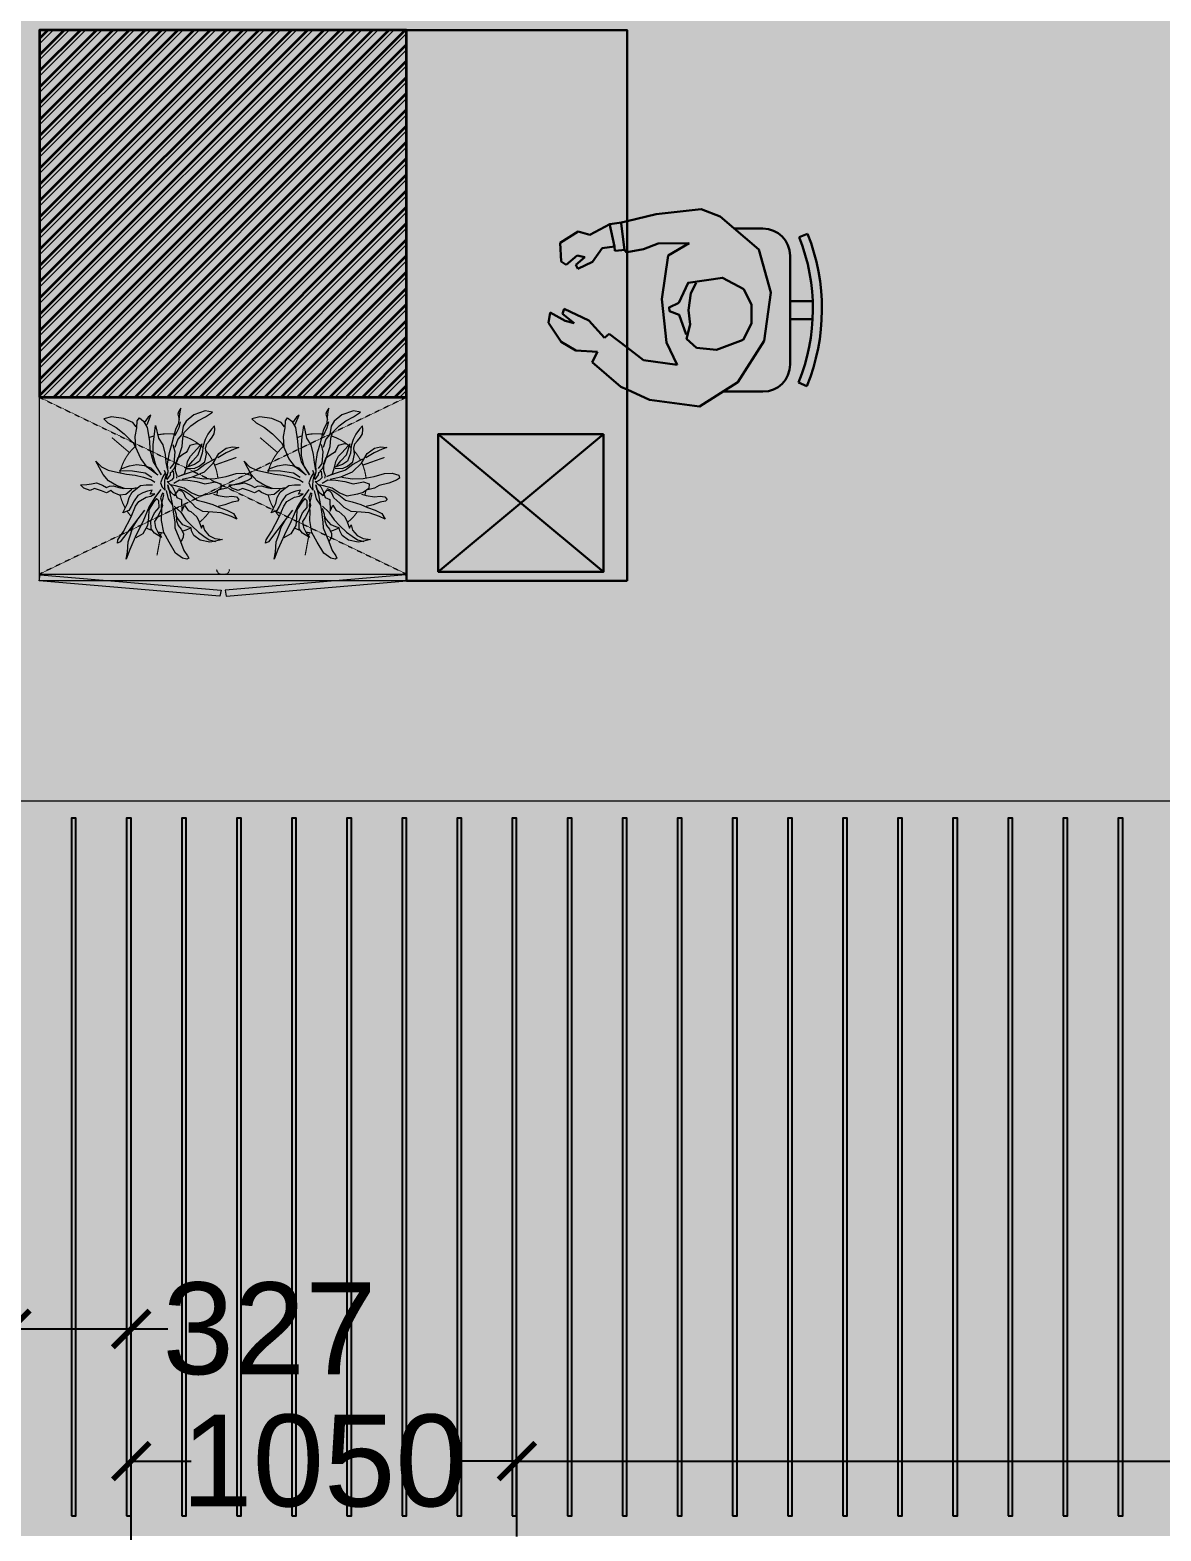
# Model space of a CAD drawing. Header units: millimetres. Extents: x 263321 to 4958806, y 33647 to 987811.
# Drawn here: x 2351726 to 2354805, y 487296 to 491383 of the extents above; entities that cross this region are included whole.
import ezdxf

# ---------------------------------------------------------------- set-up
doc = ezdxf.new("R2010")
doc.units = ezdxf.units.MM
doc.header["$PDMODE"] = 3
doc.linetypes.add('HIDDEN', pattern=[0.375, 0.25, -0.125])
for name, color, linetype, lineweight in [('A-FURN-MODULAR', 6, 'Continuous', 18), ('A-FURN-TABLE-GROMMET', 7, 'Continuous', 9), ('A-INDOOR PLANTS', 84, 'Continuous', 5), ('A-PLAN-COLUMN', 3, 'Continuous', 0), ('A-PLAN-RCC-HATCH', 8, 'Continuous', 13), ('AI-FURN', 7, 'Continuous', 20), ('Base 7th & 9th', 250, 'Continuous', 35), ('FURNITURE', 30, 'Continuous', 5)]:
    doc.layers.add(name, color=color, linetype=linetype, lineweight=lineweight)
for name, color, linetype in [('CEILING TOA', 7, 'Continuous'), ('FLOORING TOA', 7, 'Continuous'), ('PARTITION DIM.', 250, 'Continuous')]:
    doc.layers.add(name, color=color, linetype=linetype)
doc.styles.get("Standard").update_dxf_attribs({"font": 'arial.ttf'})
doc.styles.add('TEXT @ 150', font='arial.ttf', dxfattribs={"height": 225})
doc.dimstyles.new('DIM @ 150', dxfattribs={"dimtxt": 225, "dimasz": 100, "dimexe": 1, "dimexo": 0, "dimgap": 0.5, "dimtad": 0, "dimdec": 0, "dimzin": 0, "dimdsep": 46, "dimtxsty": 'TEXT @ 150', "dimblk": 'ARCHTICK', "dimcen": -2, "dimclrd": 8, "dimclre": 8, "dimclrt": 7, "dimadec": 0, "dimazin": 0, "dimtfac": 1, "dimtdec": 0, "dimtofl": 0, "dimtmove": 0, "dimatfit": 3, "dimldrblk": 'OPEN90', "dimfxl": 1, "dimtolj": 1, "dimtzin": 0, "dimlwd": -1, "dimlwe": -1, "dimarcsym": 0})

# ---------------------------------------------------------------- blocks, each defined once
blk = doc.blocks.new('PLANT_10')
at = {"layer": 'A-INDOOR PLANTS', "linetype": 'ByBlock', "lineweight": -2}
for p, q in [((13669.84, 7934.37), (13670.24, 7933.69)), ((13670, 7933.37), (13669.84, 7934.37)), ((13664.3, 7933.64), (13665.55, 7933.86)), ((13665.52, 7932.8), (13664.3, 7933.64)), ((13666.85, 7932.15), (13665.52, 7932.8)), ((13665.55, 7933.86), (13667.57, 7933.17)), ((13668.06, 7931.25), (13666.85, 7932.15)), ((13667.57, 7933.17), (13668.91, 7932.09)), ((13668.91, 7932.09), (13669.44, 7931.17)), ((13669.92, 7931.93), (13670.2, 7930.88)), ((13670.17, 7931.75), (13670, 7933.37)), ((13670.38, 7933.32), (13670.09, 7932.38)), ((13670.71, 7930.64), (13670.17, 7931.75)), ((13670.24, 7933.69), (13670.38, 7933.32)), ((13675.61, 7931.79), (13675.07, 7933.15)), ((13675.07, 7933.15), (13675.52, 7932.79)), ((13675.52, 7932.79), (13676.24, 7931.75)), ((13675.74, 7931.48), (13675.61, 7931.79)), ((13676.35, 7932.06), (13675.7, 7930.98)), ((13677.08, 7932.65), (13676.35, 7932.06)), ((13677.47, 7932.1), (13677.08, 7932.65)), ((13677.51, 7930.91), (13677.47, 7932.1)), ((13677.63, 7931.1), (13678.23, 7931.81)), ((13678.23, 7931.81), (13679.84, 7932.55)), ((13679.84, 7932.55), (13681.95, 7932.8)), ((13682.61, 7931.75), (13681.13, 7930.96)), ((13681.95, 7932.8), (13683.34, 7932.46)), ((13683.34, 7932.46), (13682.61, 7931.75)), ((13663.89, 7930.62), (13663.94, 7931.25)), ((13663.98, 7929.88), (13663.89, 7930.62)), ((13663.94, 7931.25), (13664.46, 7930.64)), ((13664.31, 7929.26), (13663.98, 7929.88)), ((13664.83, 7928.65), (13664.31, 7929.26)), ((13664.46, 7930.64), (13665.11, 7929.79)), ((13665.11, 7929.79), (13665.57, 7928.86)), ((13669.22, 7930.1), (13668.06, 7931.25)), ((13669.5, 7929.11), (13669.22, 7930.1)), ((13669.44, 7931.17), (13669.67, 7929.74)), ((13669.61, 7927.61), (13669.5, 7929.11)), ((13669.67, 7929.74), (13670.38, 7928.94)), ((13670.2, 7930.88), (13670.87, 7929.52)), ((13671.34, 7928.22), (13670.71, 7930.64)), ((13673.75, 7929.11), (13672.98, 7927.9)), ((13674.25, 7931.31), (13673.75, 7929.11)), ((13674.5, 7929.32), (13674.25, 7931.31)), ((13674.66, 7928.01), (13674.5, 7929.32)), ((13675.7, 7930.98), (13675.33, 7928.59)), ((13677.81, 7929.36), (13677.51, 7930.91)), ((13677.68, 7927.48), (13677.81, 7929.36)), ((13679.73, 7929.85), (13678.15, 7928.3)), ((13681.13, 7930.96), (13679.73, 7929.85)), ((13660.8, 7927.59), (13659.68, 7927.43)), ((13659.68, 7927.43), (13660.5, 7927.14)), ((13660.5, 7927.14), (13661.89, 7926.5)), ((13661.87, 7927.37), (13660.8, 7927.59)), ((13663.15, 7926.41), (13661.87, 7927.37)), ((13661.89, 7926.5), (13663.36, 7925.67)), ((13664.14, 7924.69), (13663.15, 7926.41)), ((13665.28, 7928.1), (13664.83, 7928.65)), ((13665.49, 7927.36), (13665.28, 7928.1)), ((13665.34, 7926.29), (13665.49, 7927.36)), ((13665.57, 7928.86), (13665.92, 7927.75)), ((13665.92, 7927.75), (13666.08, 7926.44)), ((13666.08, 7926.44), (13666.56, 7925.08)), ((13666.78, 7926.15), (13666.1, 7928.13)), ((13666.41, 7927.95), (13667.1, 7928.09)), ((13666.55, 7927.7), (13666.41, 7927.95)), ((13667.52, 7926.61), (13666.55, 7927.7)), ((13667.1, 7928.09), (13668.23, 7927.82)), ((13668.16, 7925.94), (13667.52, 7926.61)), ((13668.23, 7927.82), (13668.63, 7926.95)), ((13668.63, 7926.95), (13668.89, 7926.59)), ((13668.89, 7926.59), (13669.47, 7926.23)), ((13670.3, 7925.56), (13669.61, 7927.61)), ((13670.38, 7928.94), (13670.87, 7927.46)), ((13671.22, 7927.97), (13670.89, 7926.71)), ((13670.89, 7926.71), (13671.08, 7924.65)), ((13671.83, 7926.61), (13671.34, 7928.22)), ((13672.14, 7924.62), (13671.83, 7926.61)), ((13672.98, 7927.9), (13672.59, 7926.26)), ((13674.66, 7926.07), (13674.66, 7928.01)), ((13675.25, 7927.09), (13674.69, 7924.95)), ((13675.33, 7928.59), (13675.25, 7927.09)), ((13676.86, 7925.51), (13677.68, 7927.48)), ((13678.15, 7928.3), (13677.74, 7927.54)), ((13663.93, 7925.43), (13665.64, 7924.49)), ((13665.68, 7923.17), (13664.14, 7924.69)), ((13665.63, 7924.92), (13665.34, 7926.29)), ((13666.59, 7924.2), (13665.63, 7924.92)), ((13665.64, 7924.49), (13666.92, 7923.46)), ((13666.56, 7925.08), (13667.46, 7924.48)), ((13667.48, 7923.79), (13666.59, 7924.2)), ((13667.75, 7925.11), (13666.78, 7926.15)), ((13667.46, 7924.48), (13668.78, 7924.02)), ((13668.73, 7923.83), (13667.48, 7923.79)), ((13668.46, 7924.26), (13667.75, 7925.11)), ((13668.63, 7925.01), (13668.16, 7925.94)), ((13668.78, 7924.21), (13668.63, 7925.01)), ((13669.19, 7922.84), (13668.78, 7924.21)), ((13669.47, 7926.23), (13670.42, 7925.51)), ((13670.91, 7923.83), (13670.3, 7925.56)), ((13670.42, 7925.51), (13670.77, 7924.58)), ((13670.77, 7924.58), (13670.8, 7923.45)), ((13671.43, 7923.29), (13670.91, 7923.83)), ((13671.08, 7924.65), (13671.73, 7923.79)), ((13672.06, 7923.18), (13672.14, 7924.62)), ((13672.45, 7924.82), (13672.17, 7923.5)), ((13672.59, 7926.26), (13672.45, 7924.82)), ((13674.69, 7924.95), (13673.26, 7922.65)), ((13673.26, 7922.65), (13674.15, 7924.18)), ((13673.83, 7922.61), (13675.72, 7924.04)), ((13675.1, 7923.9), (13673.83, 7922.61)), ((13674.15, 7924.18), (13674.66, 7926.07)), ((13676.27, 7924.31), (13675.1, 7923.9)), ((13675.72, 7924.04), (13676.86, 7925.51)), ((13677.52, 7924.47), (13676.27, 7924.31)), ((13678.84, 7924.26), (13677.52, 7924.47)), ((13680.16, 7923.8), (13678.84, 7924.26)), ((13680.55, 7923.37), (13680.16, 7923.8)), ((13683.72, 7924.1), (13682.55, 7923.5)), ((13683.45, 7922.71), (13684.69, 7925.06)), ((13684.69, 7925.06), (13683.72, 7924.1)), ((13657.58, 7922.61), (13657.47, 7922.11)), ((13657.47, 7922.11), (13657.98, 7921.75)), ((13658.75, 7922.96), (13657.58, 7922.61)), ((13657.98, 7921.75), (13659.37, 7921.23)), ((13660.13, 7922.88), (13658.75, 7922.96)), ((13659.37, 7921.23), (13661.01, 7920.78)), ((13661.89, 7922.37), (13660.13, 7922.88)), ((13663.84, 7922.05), (13661.89, 7922.37)), ((13663.8, 7921.43), (13662.81, 7921.09)), ((13664.68, 7921.27), (13663.8, 7921.43)), ((13665.78, 7921.99), (13663.84, 7922.05)), ((13665.62, 7921.11), (13664.68, 7921.27)), ((13667.05, 7921.53), (13665.62, 7921.11)), ((13667.77, 7922.3), (13665.68, 7923.17)), ((13667.58, 7922.29), (13665.78, 7921.99)), ((13666.92, 7923.46), (13668.56, 7922.95)), ((13668.6, 7921.76), (13667.05, 7921.53)), ((13669.6, 7921.92), (13667.77, 7922.3)), ((13668.56, 7922.95), (13670.21, 7922.37)), ((13670.04, 7921.8), (13668.6, 7921.76)), ((13670.21, 7922.37), (13669.19, 7922.84)), ((13671.05, 7921.21), (13670.04, 7921.8)), ((13670.8, 7923.45), (13670.51, 7922.57)), ((13670.51, 7922.57), (13670.59, 7922.07)), ((13671.13, 7922.84), (13671.09, 7922.15)), ((13671.09, 7922.15), (13671.48, 7921.72)), ((13671.18, 7923.34), (13671.13, 7922.84)), ((13671.62, 7923.1), (13671.18, 7923.34)), ((13671.81, 7921.11), (13671.26, 7920.59)), ((13671.48, 7921.72), (13671.99, 7921.43)), ((13671.64, 7922.67), (13671.62, 7923.1)), ((13672.22, 7921.87), (13671.64, 7922.67)), ((13672.23, 7921.5), (13671.81, 7921.11)), ((13671.99, 7921.43), (13672.23, 7921.5)), ((13672.41, 7921.94), (13672.06, 7923.18)), ((13672.39, 7922.69), (13672.67, 7923.45)), ((13672.6, 7921.76), (13672.39, 7922.69)), ((13672.5, 7923.07), (13672.96, 7922.33)), ((13672.63, 7920.7), (13672.6, 7921.76)), ((13672.96, 7922.33), (13673.37, 7921.28)), ((13673.37, 7921.28), (13673.08, 7920.52)), ((13674.98, 7921.77), (13674.36, 7921.37)), ((13674.9, 7922.2), (13676.06, 7922.99)), ((13676.34, 7922.25), (13674.98, 7921.77)), ((13676.06, 7922.99), (13678.3, 7923.31)), ((13677.83, 7922.6), (13676.34, 7922.25)), ((13679.32, 7922.77), (13677.83, 7922.6)), ((13678.3, 7923.31), (13680.55, 7923.37)), ((13681.24, 7923.21), (13679.32, 7922.77)), ((13681.07, 7920.83), (13682.48, 7921.62)), ((13682.55, 7923.5), (13681.24, 7923.21)), ((13682.48, 7921.62), (13683.45, 7922.71)), ((13684.62, 7921.25), (13683.57, 7920.84)), ((13685.5, 7921.09), (13684.62, 7921.25)), ((13660.07, 7918.81), (13659.64, 7918.36)), ((13660.87, 7918.96), (13660.07, 7918.81)), ((13661.88, 7918.81), (13660.87, 7918.96)), ((13661.01, 7920.78), (13661.83, 7920.31)), ((13661.83, 7920.31), (13663.03, 7920.03)), ((13663.31, 7919.04), (13661.88, 7918.81)), ((13662.81, 7921.09), (13662.83, 7920.27)), ((13662.83, 7920.27), (13663.86, 7919.55)), ((13664.11, 7919.31), (13663.31, 7919.04)), ((13663.86, 7919.55), (13664.86, 7919.27)), ((13664.86, 7919.27), (13666.62, 7918.95)), ((13666.62, 7918.95), (13668.04, 7919.49)), ((13668.12, 7919.18), (13666.96, 7918.21)), ((13667.91, 7917.68), (13668.95, 7918.64)), ((13668.04, 7919.49), (13669.27, 7920.34)), ((13669.16, 7919.84), (13668.12, 7919.18)), ((13668.95, 7918.64), (13669.3, 7919.47)), ((13670.21, 7920.25), (13669.16, 7919.84)), ((13669.27, 7920.34), (13670.76, 7920.76)), ((13669.3, 7919.47), (13669.66, 7919.79)), ((13669.66, 7919.79), (13670.28, 7920)), ((13670.51, 7918.69), (13669.7, 7918.36)), ((13670.28, 7920), (13670.74, 7919.32)), ((13670.74, 7919.32), (13670.51, 7918.69)), ((13670.76, 7920.76), (13671.63, 7920.91)), ((13671.26, 7920.59), (13670.79, 7919.64)), ((13670.79, 7919.64), (13670.87, 7919.02)), ((13670.87, 7919.02), (13671.48, 7919.53)), ((13672.07, 7918.49), (13671.3, 7917.34)), ((13671.68, 7919.17), (13671.35, 7917.59)), ((13671.48, 7919.53), (13671.96, 7920.24)), ((13672.13, 7920.93), (13671.68, 7919.17)), ((13671.96, 7920.24), (13672.13, 7920.93)), ((13672.41, 7919.94), (13672.07, 7918.49)), ((13672.59, 7920.01), (13672.63, 7920.7)), ((13673.08, 7920.52), (13672.59, 7920.01)), ((13672.59, 7920.01), (13672.59, 7920.01)), ((13672.8, 7919.26), (13673.05, 7919.46)), ((13673.23, 7917.34), (13672.81, 7919.14)), ((13673.05, 7919.46), (13673.38, 7918.65)), ((13673.38, 7918.65), (13673.05, 7917.27)), ((13673.34, 7920.09), (13674.25, 7918.87)), ((13673.65, 7918.1), (13674.07, 7918.55)), ((13674.07, 7918.55), (13674.59, 7917.88)), ((13674.25, 7918.87), (13675.37, 7917.15)), ((13674.36, 7919.37), (13675.18, 7919.27)), ((13675.06, 7918.96), (13674.36, 7919.37)), ((13675.88, 7920.92), (13674.81, 7920.89)), ((13674.84, 7920.01), (13675.66, 7919.79)), ((13675.18, 7919.27), (13674.84, 7920.01)), ((13675.88, 7918.73), (13675.06, 7918.96)), ((13675.66, 7919.79), (13676.48, 7919.5)), ((13676.88, 7920.82), (13675.88, 7920.92)), ((13677.21, 7918.02), (13675.88, 7918.73)), ((13676.48, 7919.5), (13677.37, 7919.03)), ((13677.71, 7920.16), (13676.88, 7920.82)), ((13677.37, 7919.03), (13678.02, 7918.11)), ((13677.64, 7920.41), (13678.21, 7920.24)), ((13678.35, 7919.62), (13677.71, 7920.16)), ((13678.21, 7920.24), (13679.71, 7920.28)), ((13678.88, 7918.7), (13678.35, 7919.62)), ((13678.4, 7920.12), (13679.43, 7919.21)), ((13679.16, 7917.64), (13678.88, 7918.7)), ((13679.43, 7919.21), (13680.56, 7919.12)), ((13679.71, 7920.28), (13681.07, 7920.83)), ((13680.7, 7920.44), (13679.83, 7920.29)), ((13680.56, 7919.12), (13681.67, 7919.59)), ((13681.63, 7920.72), (13680.7, 7920.44)), ((13682.32, 7920.68), (13681.63, 7920.72)), ((13681.67, 7919.59), (13682.09, 7919.92)), ((13682.09, 7919.92), (13682.86, 7919.5)), ((13682.83, 7920.44), (13682.32, 7920.68)), ((13683.57, 7920.84), (13682.83, 7920.44)), ((13682.86, 7919.5), (13683.72, 7919.84)), ((13683.72, 7919.84), (13684.96, 7920.26)), ((13684.96, 7920.26), (13685.72, 7919.9)), ((13686.31, 7920.99), (13685.5, 7921.09)), ((13685.72, 7919.9), (13686.83, 7920.31)), ((13687.38, 7920.89), (13686.31, 7920.99)), ((13686.83, 7920.31), (13687.38, 7920.89)), ((13659.64, 7918.36), (13659.9, 7918.06)), ((13659.9, 7918.06), (13660.84, 7917.9)), ((13660.59, 7915.89), (13660, 7914.93)), ((13661.76, 7916.49), (13660.59, 7915.89)), ((13660.84, 7917.9), (13662.11, 7917.44)), ((13660.98, 7915.4), (13662.78, 7916.02)), ((13663.06, 7916.97), (13661.76, 7916.49)), ((13662.11, 7917.44), (13663.3, 7917.1)), ((13662.78, 7916.02), (13664.21, 7916.12)), ((13664.23, 7917.5), (13663.06, 7916.97)), ((13664.21, 7916.12), (13665.96, 7916.24)), ((13665.78, 7917.92), (13664.23, 7917.5)), ((13666.96, 7918.21), (13665.78, 7917.92)), ((13665.96, 7916.24), (13667.18, 7916.97)), ((13668.08, 7916.24), (13667.05, 7915.34)), ((13667.18, 7916.97), (13667.91, 7917.68)), ((13668.57, 7916.44), (13668.08, 7916.24)), ((13669.17, 7917.34), (13668.57, 7916.44)), ((13669.83, 7916.11), (13668.94, 7914.77)), ((13669.64, 7916.29), (13669.17, 7917.34)), ((13669.7, 7918.36), (13669.64, 7916.29)), ((13670.99, 7917.21), (13669.83, 7916.11)), ((13671, 7916.83), (13670.66, 7915.76)), ((13671.14, 7916.21), (13670.89, 7914.39)), ((13671.3, 7917.34), (13671.14, 7916.21)), ((13673.05, 7917.27), (13673.39, 7916.28)), ((13673.14, 7916.33), (13673.23, 7917.34)), ((13673.19, 7914.65), (13673.14, 7916.33)), ((13673.39, 7916.28), (13673.99, 7915.17)), ((13673.62, 7916.97), (13673.65, 7918.1)), ((13674.46, 7916), (13673.62, 7916.97)), ((13675.07, 7914.64), (13674.46, 7916)), ((13674.59, 7917.88), (13675.45, 7916.53)), ((13675.37, 7917.15), (13676.51, 7914.43)), ((13675.45, 7916.53), (13675.49, 7915.15)), ((13676.2, 7916.49), (13680.43, 7910.93)), ((13677.74, 7917.16), (13677.21, 7918.02)), ((13678.55, 7915.31), (13677.74, 7917.16)), ((13678.02, 7918.11), (13678.55, 7917.12)), ((13678.55, 7917.12), (13678.95, 7916.45)), ((13678.95, 7916.45), (13679.96, 7916.04)), ((13679.63, 7916.72), (13679.16, 7917.64)), ((13679.96, 7916.04), (13679.63, 7916.72)), ((13660, 7914.93), (13660.98, 7915.4)), ((13665.96, 7913.93), (13665.68, 7912.98)), ((13666.23, 7913.31), (13665.96, 7913.93)), ((13666.64, 7914.45), (13666.23, 7913.31)), ((13667.05, 7915.34), (13666.64, 7914.45)), ((13667.91, 7913.74), (13666.75, 7912.64)), ((13668.94, 7914.77), (13667.91, 7913.74)), ((13667.93, 7912.86), (13668.04, 7913.36)), ((13668.04, 7913.36), (13668.6, 7913.57)), ((13668.6, 7913.57), (13669.46, 7913.91)), ((13669.46, 7913.91), (13670.25, 7914.87)), ((13670.28, 7913.81), (13669.74, 7913.17)), ((13670.85, 7913.39), (13669.87, 7910.98)), ((13670.25, 7914.87), (13670.67, 7915.51)), ((13670.57, 7914.63), (13670.28, 7913.81)), ((13670.66, 7915.76), (13670.57, 7914.63)), ((13670.89, 7914.39), (13670.85, 7913.39)), ((13672.82, 7912.57), (13673.19, 7914.65)), ((13674.29, 7913.43), (13673.82, 7912.54)), ((13673.99, 7915.17), (13674.45, 7914.5)), ((13674.45, 7914.5), (13674.29, 7913.43)), ((13675.05, 7913.2), (13675.07, 7914.64)), ((13675.49, 7915.15), (13675.66, 7913.78)), ((13675.66, 7913.78), (13676.51, 7912.31)), ((13676.51, 7914.43), (13677.64, 7912.15)), ((13678.23, 7913.49), (13677.5, 7914.65)), ((13678.64, 7912.18), (13678.23, 7913.49)), ((13679.87, 7912.72), (13678.55, 7915.31)), ((13663.85, 7911.49), (13662.54, 7911.32)), ((13662.54, 7911.32), (13663.74, 7911.04)), ((13664.86, 7911.27), (13663.74, 7910.98)), ((13663.74, 7911.04), (13664.74, 7910.89)), ((13664.9, 7912.02), (13663.85, 7911.49)), ((13664.74, 7910.89), (13666.42, 7911.25)), ((13665.77, 7911.92), (13664.86, 7911.27)), ((13665.68, 7912.98), (13664.9, 7912.02)), ((13666.75, 7912.64), (13665.77, 7911.92)), ((13666.42, 7911.25), (13667.52, 7912.04)), ((13667.52, 7912.04), (13667.93, 7912.86)), ((13669.87, 7910.98), (13669.29, 7909.4)), ((13669.74, 7913.17), (13669.38, 7912.4)), ((13669.38, 7912.4), (13669.4, 7911.78)), ((13669.4, 7911.78), (13669.6, 7911.35)), ((13669.6, 7911.35), (13669.87, 7910.92)), ((13670.74, 7908.94), (13671.87, 7910.85)), ((13671.87, 7910.85), (13672.82, 7912.57)), ((13673.82, 7912.54), (13673.22, 7911.71)), ((13673.22, 7911.71), (13674.45, 7912.43)), ((13674.45, 7912.43), (13675.05, 7913.2)), ((13676.51, 7912.31), (13677.72, 7911.66)), ((13677.64, 7912.15), (13678.78, 7909.62)), ((13679.05, 7910.95), (13678.64, 7912.18)), ((13679.17, 7909.14), (13679.05, 7910.95)), ((13680.85, 7911.31), (13679.87, 7912.72)), ((13680.43, 7910.93), (13680.94, 7910.69)), ((13680.94, 7910.69), (13680.85, 7911.31)), ((13668.63, 7908.5), (13668.45, 7908.06)), ((13668.45, 7908.06), (13668.77, 7907.88)), ((13669.29, 7909.4), (13668.63, 7908.5)), ((13668.77, 7907.88), (13669.52, 7908.09)), ((13669.52, 7908.09), (13670.74, 7908.94)), ((13678.78, 7909.62), (13679.4, 7907.89)), ((13679.4, 7907.89), (13679.17, 7909.14))]:
    blk.add_line(p, q, dxfattribs=at)
at = {"layer": 'A-INDOOR PLANTS', "linetype": 'Continuous', "lineweight": 18, "ltscale": 0.5, "const_width": 0.2}
for points in [[(13669.4, 7929.47, 0.116285), (13665.96, 7927.44)], [(13673.88, 7929.67, 0.090884), (13670.74, 7929.78)], [(13675.42, 7929.17, 0.028901), (13674.47, 7929.51)], [(13665.42, 7926.87, 0.0574), (13664.3, 7925.23)], [(13680.37, 7923.57, 0.141213), (13677.8, 7927.66)], [(13664.08, 7924.79, 0.079562), (13663.34, 7922.14)], [(13663.38, 7919.89, 0.022707), (13663.53, 7919.11)], [(13679.57, 7916.84, 0.070954), (13680.47, 7919.13)], [(13680.68, 7920.44, 0.006998), (13680.7, 7920.68)], [(13664.86, 7916.17, 0.072973), (13666.59, 7914.33)], [(13678.52, 7915.38, 0.034437), (13679.25, 7916.33)], [(13668.08, 7913.38, 0.04589), (13669.56, 7912.79)], [(13674.83, 7912.92, 0.033376), (13675.9, 7913.37)], [(13677.6, 7914.49, 0.002611), (13677.67, 7914.55)], [(13672.77, 7912.48, 0.032284), (13673.88, 7912.65)]]:
    blk.add_lwpolyline(points, format="xyb", dxfattribs=at)
for points in [[(13678.83, 7926.57), (13681.9, 7929.19)], [(13663.9, 7924.37), (13660.1, 7925.72)], [(13673.27, 7912.54), (13674, 7908.57)]]:
    blk.add_lwpolyline(points, dxfattribs=at)
at = {"layer": 'A-INDOOR PLANTS', "linetype": 'Continuous', "lineweight": 18, "ltscale": 0.5}
blk.add_arc((13672, 7921.16), 8.71, 12.4792, 14.7067, dxfattribs=at)
blk = doc.blocks.new('EWDSXC')
at = {"layer": 'FURNITURE', "color": 20, "lineweight": 30}
for p, q in [((2181354.7, 122523.5), (2181804.7, 122898.5)), ((2181354.7, 122898.5), (2181804.7, 122523.5)), ((2181890.8, 121423.5), (2181290.8, 121423.5))]:
    blk.add_line(p, q, dxfattribs=at)
at = {"layer": 'FURNITURE', "color": 8, "lineweight": 30}
for p, q in [((2181093.5, 122448.2, 0), (2180988.7, 122382.5, 0)), ((2181229.6, 122430.8, 0), (2181093.5, 122448.2, 0)), ((2181029.8, 122408.2, 0), (2180920.8, 122408.2, 0)), ((2181290.8, 122402.6, 0), (2181229.6, 122430.8, 0)), ((2181308.1, 122394.6, 0), (2181290.8, 122402.6, 0)), ((2180988.7, 122382.5, 0), (2180917.2, 122269.7, 0)), ((2181385.3, 122328.3, 0), (2181308.1, 122394.6, 0)), ((2180846.8, 122334.2, 0), (2180846.8, 122038.2, 0)), ((2181183.6, 122274.7, 0), (2181154.5, 122335.4, 0)), ((2181154.5, 122335.4, 0), (2181246.3, 122322.2, 0)), ((2181290.8, 122288.2, 0), (2181246.3, 122322.2, 0)), ((2181370.8, 122299.7, 0), (2181385.3, 122328.3, 0)), ((2181196.3, 122156, 0), (2181183.6, 122274.7, 0)), ((2181290.8, 122288.2, 0), (2181339.7, 122250.9, 0)), ((2181429.8, 122296.2, 0), (2181370.8, 122299.7, 0)), ((2181470.4, 122272.3, 0), (2181429.8, 122296.2, 0)), ((2180917.2, 122269.7, 0), (2180899.1, 122138.1, 0)), ((2181339.7, 122250.9, 0), (2181352.2, 122262, 0)), ((2181352.2, 122262, 0), (2181395.1, 122214.3, 0)), ((2181504.2, 122220.5, 0), (2181470.4, 122272.3, 0)), ((2181395.1, 122214.3, 0), (2181461.8, 122183.1, 0)), ((2181466.7, 122196, 0), (2181434.4, 122221.3, 0)), ((2181434.4, 122221.3, 0), (2181459.2, 122215.6, 0)), ((2181459.2, 122215.6, 0), (2181499.8, 122192.4, 0)), ((2181461.8, 122183.1, 0), (2181466.7, 122196, 0)), ((2181499.8, 122192.4, 0), (2181504.2, 122220.5, 0)), ((2181179, 122037.9, 0), (2181196.3, 122156, 0)), ((2180899.1, 122138.1, 0), (2180932.1, 122020.8, 0)), ((2181424.8, 122073.8, 0), (2181384.6, 122055.1, 0)), ((2181430.2, 122062.6, 0), (2181424.8, 122073.8, 0)), ((2181384.6, 122055.1, 0), (2181358.1, 122017.3, 0)), ((2181405.7, 122042.3, 0), (2181430.2, 122062.6, 0)), ((2181426.5, 122037.5, 0), (2181405.7, 122042.3, 0)), ((2181456.2, 122062.7, 0), (2181426.5, 122037.5, 0)), ((2181470, 122053.5, 0), (2181456.2, 122062.7, 0)), ((2181472.5, 122003.1, 0), (2181470, 122053.5, 0)), ((2180932.1, 122020.8, 0), (2181037.2, 121931, 0)), ((2181121.3, 122003.8, 0), (2181205.9, 122005.1, 0)), ((2181205.9, 122005.1, 0), (2181246.3, 122020.5, 0)), ((2181290.8, 122028, 0), (2181246.3, 122020.5, 0)), ((2181294.6, 122027.8, 0), (2181290.1, 122028, 0)), ((2181295.2, 122021.6, 0), (2181294.6, 122027.8, 0)), ((2181323.9, 122025.1, 0), (2181295.2, 122021.6, 0)), ((2181325.1, 122012.8, 0), (2181323.9, 122025.1, 0)), ((2181358.1, 122017.3, 0), (2181325.1, 122012.8, 0)), ((2181423.6, 121972.4, 0), (2181472.5, 122003.1, 0)), ((2180920.8, 121964.2, 0), (2180998.3, 121964.2, 0)), ((2181306.2, 121947.3, 0), (2181337.2, 121952.2, 0)), ((2181337.2, 121952.2, 0), (2181391.8, 121981.6, 0)), ((2181391.8, 121981.6, 0), (2181423.6, 121972.4, 0)), ((2181037.2, 121931, 0), (2181088.5, 121911.2, 0)), ((2181088.5, 121911.2, 0), (2181211.3, 121925.1, 0)), ((2181290.8, 121943.7, 0), (2181211.3, 121925.1, 0)), ((2181290.8, 121943.7, 0), (2181306.2, 121947.3, 0))]:
    blk.add_line(p, q, dxfattribs=at)
at = {"layer": 'FURNITURE', "color": 20, "lineweight": 30}
for points in [[(2181290.8, 122923.5), (2181290.8, 121423.5), (2181890.8, 121423.5), (2181890.8, 122923.5)], [(2181354.7, 122523.5), (2181354.7, 122898.5), (2181804.7, 122898.5), (2181804.7, 122523.5)]]:
    blk.add_lwpolyline(points, close=True, dxfattribs=at)
at = {"layer": 'FURNITURE', "color": 8, "lineweight": 30, "elevation": 0}
for points in [[(2180801, 122392.9), (2180823.8, 122383.6)], [(2181102.2, 122111.7), (2181117.2, 122140.2), (2181123.6, 122186.5), (2181118.7, 122225), (2181128.6, 122264.2), (2181101.5, 122288.5), (2181046.8, 122294.4), (2180974.9, 122267.2), (2180951.6, 122222.4), (2180951.6, 122171.8), (2180973, 122129), (2181031.3, 122097.9), (2181124.6, 122111.5), (2181150, 122166.6), (2181176.4, 122178.7), (2181175, 122189.4), (2181148.6, 122199.4), (2181129.4, 122252.8)], [(2180784.7, 122210.7), (2180846.8, 122210.7)], [(2180784.7, 122161.4), (2180846.8, 122161.4)], [(2181179, 122037.9), (2181121.3, 122003.8)], [(2181297.6, 122023.1), (2181306.6, 121949.2)], [(2181325.1, 122012.8), (2181338.7, 121949.9)], [(2180799, 121978.7), (2180821.8, 121988)]]:
    blk.add_lwpolyline(points, dxfattribs=at)
blk.add_lwpolyline([(2181290.1, 122028, 0.034638), (2181290.8, 122038.2), (2181290.8, 122288.2)], format="xyb", dxfattribs=at)
at = {"layer": 'FURNITURE', "color": 8, "lineweight": 30}
for centre, radius, start, end in [((2180920.8, 122334.2, 0), 74, 89.9999, 179.9999), ((2181317.2, 122183.3, 0), 557.1, 157.9006, 201.542), ((2181317.2, 122183.3, 0), 532.5, 157.9006, 201.5161), ((2180920.8, 122038.2, 0), 74, 179.9999, 269.9999)]:
    blk.add_arc(centre, radius, start, end, dxfattribs=at)
blk = doc.blocks.new('Columns')
at = {"layer": 'A-PLAN-RCC-HATCH'}
h = blk.add_hatch(dxfattribs=at)
h.set_pattern_fill('ANSI31', color=256, scale=250, style=0)
h.set_pattern_definition([(45, (414397.9, -590762.232), (-22.0970869, 22.0970869), [])])
h.paths.add_polyline_path([(-26160.3, 1537), (-25160.3, 1537), (-25160.3, 2537), (-26160.3, 2537)])
at = {"layer": 'A-PLAN-COLUMN', "elevation": 0}
blk.add_lwpolyline([(-26160.3, 1537), (-25160.3, 1537), (-25160.3, 2537), (-26160.3, 2537)], close=True, dxfattribs=at)
blk = doc.blocks.new('_ArchTick')
at = {"color": 0, "linetype": 'ByBlock', "const_width": 0.15}
blk.add_lwpolyline([(-0.5, -0.5), (0.5, 0.5)], dxfattribs=at)
blk = doc.blocks.new('*D652')
at = {"layer": 'Defpoints', "color": 0, "transparency": 16777216}
for p in [(2352001.6, 487846.4), (2351675, 487283.1), (2352001.6, 487224.6, 0)]:
    blk.add_point(p, dxfattribs=at)
at = {"layer": 'PARTITION DIM.', "color": 8, "transparency": 16777216}
for p, q in [((2351675, 487283.1), (2351675, 487847.4)), ((2351675, 487846.4), (2352001.6, 487846.4)), ((2352001.6, 487224.6), (2352001.6, 487847.4)), ((2352001.6, 487846.4), (2352101.6, 487846.4))]:
    blk.add_line(p, q, dxfattribs=at)
at = {"layer": 'PARTITION DIM.', "color": 8, "transparency": 16777216, "xscale": 100, "yscale": 100, "zscale": 100, "rotation": 180}
blk.add_blockref('_ArchTick', (2351675, 487846.4), dxfattribs=at)
at = {"layer": 'PARTITION DIM.', "color": 8, "transparency": 16777216, "xscale": 100, "yscale": 100, "zscale": 100}
blk.add_blockref('_ArchTick', (2352001.6, 487846.4), dxfattribs=at)
at = {"layer": 'PARTITION DIM.', "color": 7, "transparency": 16777216, "insert": (2352378.2, 487846.4), "char_height": 250, "attachment_point": 5}
blk.add_mtext('\\A1;327', dxfattribs=at)
blk = doc.blocks.new('_Open90')
at = {"color": 0, "linetype": 'ByBlock'}
for p, q in [((-0.5, 0.5), (0, 0)), ((0, 0), (-1, 0)), ((0, 0), (-0.5, -0.5))]:
    blk.add_line(p, q, dxfattribs=at)
blk = doc.blocks.new('*D653')
at = {"layer": 'Defpoints', "color": 0, "transparency": 16777216}
for p in [(2353051.6, 487486.6), (2353051.6, 487281, 0), (2352001.6, 487224.6, 0)]:
    blk.add_point(p, dxfattribs=at)
at = {"layer": 'PARTITION DIM.', "color": 8, "transparency": 16777216}
for p, q in [((2352001.6, 487224.6), (2352001.6, 487487.6)), ((2352001.6, 487486.6), (2352165, 487486.6)), ((2353051.6, 487486.6), (2352888.2, 487486.6)), ((2353051.6, 487281), (2353051.6, 487487.6))]:
    blk.add_line(p, q, dxfattribs=at)
at = {"layer": 'PARTITION DIM.', "color": 8, "transparency": 16777216, "xscale": 100, "yscale": 100, "zscale": 100, "rotation": 180}
blk.add_blockref('_ArchTick', (2352001.6, 487486.6), dxfattribs=at)
at = {"layer": 'PARTITION DIM.', "color": 8, "transparency": 16777216, "xscale": 100, "yscale": 100, "zscale": 100}
blk.add_blockref('_ArchTick', (2353051.6, 487486.6), dxfattribs=at)
at = {"layer": 'PARTITION DIM.', "color": 7, "transparency": 16777216, "insert": (2352526.6, 487486.6), "char_height": 250, "attachment_point": 5}
blk.add_mtext('\\A1;1050', dxfattribs=at)
blk = doc.blocks.new('*D654')
at = {"layer": 'Defpoints', "color": 0, "transparency": 16777216}
for p in [(2358826.5, 487486.6), (2353051.6, 487281, 0), (2358826.5, 487283.1)]:
    blk.add_point(p, dxfattribs=at)
at = {"layer": 'PARTITION DIM.', "color": 8, "transparency": 16777216}
for p, q in [((2353051.6, 487281), (2353051.6, 487487.6)), ((2353051.6, 487486.6), (2355564.4, 487486.6)), ((2358826.5, 487486.6), (2356313.8, 487486.6)), ((2358826.5, 487283.1), (2358826.5, 487487.6))]:
    blk.add_line(p, q, dxfattribs=at)
at = {"layer": 'PARTITION DIM.', "color": 8, "transparency": 16777216, "xscale": 100, "yscale": 100, "zscale": 100, "rotation": 180}
blk.add_blockref('_ArchTick', (2353051.6, 487486.6), dxfattribs=at)
at = {"layer": 'PARTITION DIM.', "color": 8, "transparency": 16777216, "xscale": 100, "yscale": 100, "zscale": 100}
blk.add_blockref('_ArchTick', (2358826.5, 487486.6), dxfattribs=at)
at = {"layer": 'PARTITION DIM.', "color": 7, "transparency": 16777216, "insert": (2355939.1, 487486.6), "char_height": 250, "attachment_point": 5}
blk.add_mtext('\\A1;5775', dxfattribs=at)

msp = doc.modelspace()

# ---------------------------------------------------------------- hatches: boundary and pattern name
at = {"layer": 'Base 7th & 9th'}
h = msp.add_hatch(dxfattribs=at)
h.set_pattern_fill('ANSI31', color=256, scale=250, style=0)
h.set_pattern_definition([(45, (2792309.825, -101916.18), (-22.0970869, 22.0970869), [])])
h.paths.add_polyline_path([(2351751.6, 490383.1), (2352751.6, 490383.1), (2352751.6, 491383.1), (2351751.6, 491383.1)])
at = {"layer": 'FLOORING TOA', "true_color": 0xc7c8ca}
h = msp.add_hatch(dxfattribs=at)
h.set_pattern_fill('EARTH', color=9, scale=120)
edge = h.paths.add_edge_path()
edge.add_line((2399150.3, 470683.1), (2406751.6, 470683.1))
edge.add_line((2406751.6, 470683.1), (2406751.6, 489283.1))
edge.add_line((2406751.6, 489283.1), (2406777, 491421.9))
edge.add_line((2406777, 491421.9), (2410711.6, 491383.1))
edge.add_line((2410711.6, 491383.1), (2410711.6, 490662.8))
edge.add_line((2410711.6, 490662.8), (2412251.6, 490662.8))
edge.add_line((2412251.6, 490662.8), (2412251.6, 491383.1))
edge.add_line((2412251.6, 491383.1), (2413501.6, 491383.1))
edge.add_line((2413501.6, 491383.1), (2413501.6, 490641.9))
edge.add_line((2413501.6, 490641.9), (2414541.6, 490641.9))
edge.add_line((2414541.6, 490641.9), (2414541.6, 491383.1))
edge.add_line((2414541.6, 491383.1), (2419059.8, 491383.1))
edge.add_line((2419059.8, 491383.1), (2419290.9, 492883.1))
edge.add_line((2419290.9, 492883.1), (2413191.6, 492883.1))
edge.add_line((2413191.6, 492883.1), (2413191.6, 495458.2))
edge.add_line((2413191.6, 495458.2), (2416206.2, 495458.2))
edge.add_line((2416206.2, 495458.2), (2416206.2, 496558.2))
edge.add_line((2416206.2, 496558.2), (2413191.6, 496558.2))
edge.add_line((2413191.6, 496558.2), (2413191.6, 498963.1))
edge.add_line((2413191.6, 498963.1), (2411651.6, 498963.1))
edge.add_line((2411651.6, 498963.1), (2411651.6, 492883.1))
edge.add_line((2411651.6, 492883.1), (2404451.6, 492883.1))
edge.add_line((2404451.6, 492883.1), (2404452.6, 502283.1))
edge.add_line((2404452.6, 502283.1), (2402951.6, 502283.1))
edge.add_line((2402951.6, 502283.1), (2402951.4, 497183.5))
edge.add_line((2402951.4, 497183.5), (2402951.6, 497133.1))
edge.add_line((2402951.6, 497133.1), (2399951.6, 497133.1))
edge.add_line((2399951.6, 497133.1), (2399951.6, 505326.9))
edge.add_arc((2397396.4, -38564.5), 543897.4, 89.730828, 95.307778)
edge.add_line((2347082.8, 503000.8), (2347082.9, 472483.1))
edge.add_line((2347082.9, 472483.1), (2343851.6, 472483.1))
edge.add_line((2343851.6, 472483.1), (2343851.6, 458383.2))
edge.add_line((2343851.6, 458383.2), (2354252.4, 458383.2))
edge.add_line((2354252.4, 458383.2), (2354252.7, 455753.4))
edge.add_arc((2374151.3, 141679.3), 314703.8, 88.069715, 93.625218, ccw=False)
edge.add_line((2384751.6, 456204.5), (2384751.6, 459200.3))
edge.add_line((2384751.6, 459200.3), (2394751.8, 459200.3))
edge.add_line((2394751.8, 459200.3), (2394749.6, 457484.3))
edge.add_line((2394749.6, 457484.3), (2395751.6, 457483.1))
edge.add_line((2395751.6, 457483.1), (2395751.6, 458383.1))
edge.add_line((2395751.6, 458383.1), (2396651.6, 458383.1))
edge.add_line((2396651.6, 458383.1), (2396651.6, 459197.4))
edge.add_line((2396651.6, 459197.4), (2399811.2, 459198))
edge.add_line((2399811.2, 459198), (2399811.2, 460833.1))
edge.add_line((2399811.2, 460833.1), (2398551.6, 460833.1))
edge.add_line((2398551.6, 460833.1), (2398551.6, 466883.1))
edge.add_line((2398551.6, 466883.1), (2403551.7, 466883.1))
edge.add_line((2403551.7, 466883.1), (2403551.7, 465533.1))
edge.add_line((2403551.7, 465533.1), (2407851.7, 465533.1))
edge.add_line((2407851.7, 465533.1), (2407851.7, 460783.1))
edge.add_line((2407851.7, 460783.1), (2409491.6, 460783.1))
edge.add_line((2409491.6, 460783.1), (2409496.3, 466883.1))
edge.add_line((2409496.3, 466883.1), (2415285.8, 466883.1))
edge.add_line((2415285.8, 466883.1), (2415516.9, 468383.1))
edge.add_line((2415516.9, 468383.1), (2399151.6, 468383.1))
edge.add_arc((2399151.6, 468983.1), 600, 180.0002, 269.9977, ccw=False)
edge.add_line((2398551.6, 468983.1), (2398551.6, 470083.1))
edge.add_arc((2399151.6, 470083.1), 600, 90.125, 179.9999, ccw=False)
edge = h.paths.add_edge_path(flags=16)
edge.add_line((2350804.3, 495933.1), (2349254.3, 495933.1))
edge.add_arc((2349254.3, 495533.1), 400, 90.0003, 179.7889)
edge.add_line((2348854.3, 495534.5), (2348854.3, 492844.4))
edge.add_line((2348854.3, 492844.4), (2350804.3, 492844.4))
edge.add_line((2350804.3, 492844.4), (2350804.3, 495933.1))
h.paths.add_polyline_path([(2380451.6, 495933.1), (2394411.6, 495933.1), (2394411.6, 489283.1), (2388129.7, 489289.9), (2388129.7, 487283.1), (2379984.7, 487283), (2379984.7, 489283.1), (2380551.6, 489283.1)], flags=16)
edge = h.paths.add_edge_path(flags=16)
edge.add_line((2404951.6, 487283.1), (2348951.6, 487283.1))
edge.add_arc((2348951.6, 486983.1), 300, 90, 179.997)
edge.add_line((2348651.6, 486983.1), (2348650.9, 472483.1))
edge.add_line((2348650.9, 472483.1), (2404951.6, 472483.1))
edge.add_line((2404951.6, 472483.1), (2404951.6, 487283.1))
h.paths.add_polyline_path([(2396751.6, 460833.1), (2396751.6, 464283.1)], flags=16)

# ---------------------------------------------------------------- linework, layer by layer
at = {"layer": 'A-FURN-TABLE-GROMMET'}
msp.add_line((2380472.9, 489283.1, 0), (2349254.3, 489283.3, 0), dxfattribs=at)
at = {"layer": 'A-FURN-TABLE-GROMMET', "elevation": 0}
msp.add_lwpolyline([(2351751.6, 489883.1), (2351751.6, 490383.1), (2352751.6, 490383.1), (2352751.6, 489883.1)], close=True, dxfattribs=at)
at = {"layer": 'AI-FURN', "color": 8, "linetype": 'HIDDEN', "ltscale": 0.1}
for p, q in [((2352751.6, 490383.1), (2351751.6, 489901.6)), ((2351751.6, 490383.1), (2352751.6, 489901.6))]:
    msp.add_line(p, q, dxfattribs=at)
at = {"layer": 'AI-FURN', "color": 1, "elevation": 0}
for points in [[(2351753.8, 489899.5), (2352246.1, 489858.1), (2352243.3, 489841.7), (2351751, 489883.1)], [(2352749.4, 489899.5), (2352257.1, 489858.1), (2352259.9, 489841.7), (2352752.3, 489883.1)]]:
    msp.add_lwpolyline(points, close=True, dxfattribs=at)
at = {"layer": 'AI-FURN', "elevation": 0}
msp.add_lwpolyline([(2351751.6, 489901.6), (2352751.6, 489901.6)], dxfattribs=at)
at = {"layer": 'AI-FURN', "color": 8, "linetype": 'HIDDEN', "ltscale": 0.1}
for centre, start, end in [((2352246.8, 489914.3), 181.9075, 270.9727), ((2352256.5, 489914.3), 269.0273, 358.0925)]:
    msp.add_arc(centre, 12.7, start, end, dxfattribs=at)
at = {"layer": 'Base 7th & 9th', "elevation": 0}
msp.add_lwpolyline([(2351751.6, 490383.1), (2352751.6, 490383.1), (2352751.6, 491383.1), (2351751.6, 491383.1)], close=True, dxfattribs=at)
at = {"layer": 'CEILING TOA', "elevation": 0}
for points in [[(2351839.1, 487337.2), (2351851.1, 487337.2), (2351851.1, 489237.2), (2351839.1, 489237.2)], [(2351989.1, 487337.2), (2352001.1, 487337.2), (2352001.1, 489237.2), (2351989.1, 489237.2)], [(2352139.1, 487337.2), (2352151.1, 487337.2), (2352151.1, 489237.2), (2352139.1, 489237.2)], [(2352289.1, 487337.2), (2352301.1, 487337.2), (2352301.1, 489237.2), (2352289.1, 489237.2)], [(2352439.1, 487337.2), (2352451.1, 487337.2), (2352451.1, 489237.2), (2352439.1, 489237.2)], [(2352589.1, 487337.2), (2352601.1, 487337.2), (2352601.1, 489237.2), (2352589.1, 489237.2)], [(2352739.1, 487337.2), (2352751.1, 487337.2), (2352751.1, 489237.2), (2352739.1, 489237.2)], [(2352889.1, 487337.2), (2352901.1, 487337.2), (2352901.1, 489237.2), (2352889.1, 489237.2)], [(2353039.1, 487337.2), (2353051.1, 487337.2), (2353051.1, 489237.2), (2353039.1, 489237.2)], [(2353189.1, 487337.2), (2353201.1, 487337.2), (2353201.1, 489237.2), (2353189.1, 489237.2)], [(2353339.1, 487337.2), (2353351.1, 487337.2), (2353351.1, 489237.2), (2353339.1, 489237.2)], [(2353489.1, 487337.2), (2353501.1, 487337.2), (2353501.1, 489237.2), (2353489.1, 489237.2)], [(2353639.1, 487337.2), (2353651.1, 487337.2), (2353651.1, 489237.2), (2353639.1, 489237.2)], [(2353789.1, 487337.2), (2353801.1, 487337.2), (2353801.1, 489237.2), (2353789.1, 489237.2)], [(2353939.1, 487337.2), (2353951.1, 487337.2), (2353951.1, 489237.2), (2353939.1, 489237.2)], [(2354089.1, 487337.2), (2354101.1, 487337.2), (2354101.1, 489237.2), (2354089.1, 489237.2)], [(2354239.1, 487337.2), (2354251.1, 487337.2), (2354251.1, 489237.2), (2354239.1, 489237.2)], [(2354389.1, 487337.2), (2354401.1, 487337.2), (2354401.1, 489237.2), (2354389.1, 489237.2)], [(2354539.1, 487337.2), (2354551.1, 487337.2), (2354551.1, 489237.2), (2354539.1, 489237.2)], [(2354689.1, 487337.2), (2354701.1, 487337.2), (2354701.1, 489237.2), (2354689.1, 489237.2)]]:
    msp.add_lwpolyline(points, close=True, dxfattribs=at)

# ---------------------------------------------------------------- block references
at = {"layer": 'A-FURN-MODULAR', "rotation": 180}
msp.add_blockref('EWDSXC', (4534642.4, 612806.6), dxfattribs=at)
at = {"layer": 'A-INDOOR PLANTS', "xscale": -15.54487918698437, "yscale": 15.54487918698437, "zscale": 15.54487918698436}
for p in [(2564632.5, 367015), (2565035.9, 367015)]:
    msp.add_blockref('PLANT_10', p, dxfattribs=at)
at = {"layer": 'A-PLAN-COLUMN'}
msp.add_blockref('Columns', (2377911.9, 488846.1), dxfattribs=at)

# ---------------------------------------------------------------- dimensions: what is measured, and where the dimension line sits
at = {"layer": 'PARTITION DIM.'}
dim = msp.add_linear_dim(base=(2352001.6, 487846.4), p1=(2351675, 487283.1), p2=(2352001.6, 487224.6, 0), dimstyle='DIM @ 150', override={"dimtxt": 250, "dimtxsty": 'Standard', "dimarcsym": 1}, dxfattribs=at)
dim.commit()
dim.dimension.update_dxf_attribs({"geometry": '*D652', "text_midpoint": (2352378.2, 487846.4), "dimtype": 160})
for base, p1, p2, picture, middle in [((2353051.6, 487486.6), (2352001.6, 487224.6, 0), (2353051.6, 487281, 0), '*D653', (2352526.6, 487486.6)), ((2358826.5, 487486.6), (2353051.6, 487281, 0), (2358826.5, 487283.1), '*D654', (2355939.1, 487486.6))]:
    dim = msp.add_linear_dim(base=base, p1=p1, p2=p2, dimstyle='DIM @ 150', override={"dimtxt": 250, "dimtxsty": 'Standard', "dimtmove": 1, "dimarcsym": 1}, dxfattribs=at)
    dim.commit()
    dim.dimension.update_dxf_attribs({"geometry": picture, "text_midpoint": middle})

doc.saveas('drawing.dxf')
